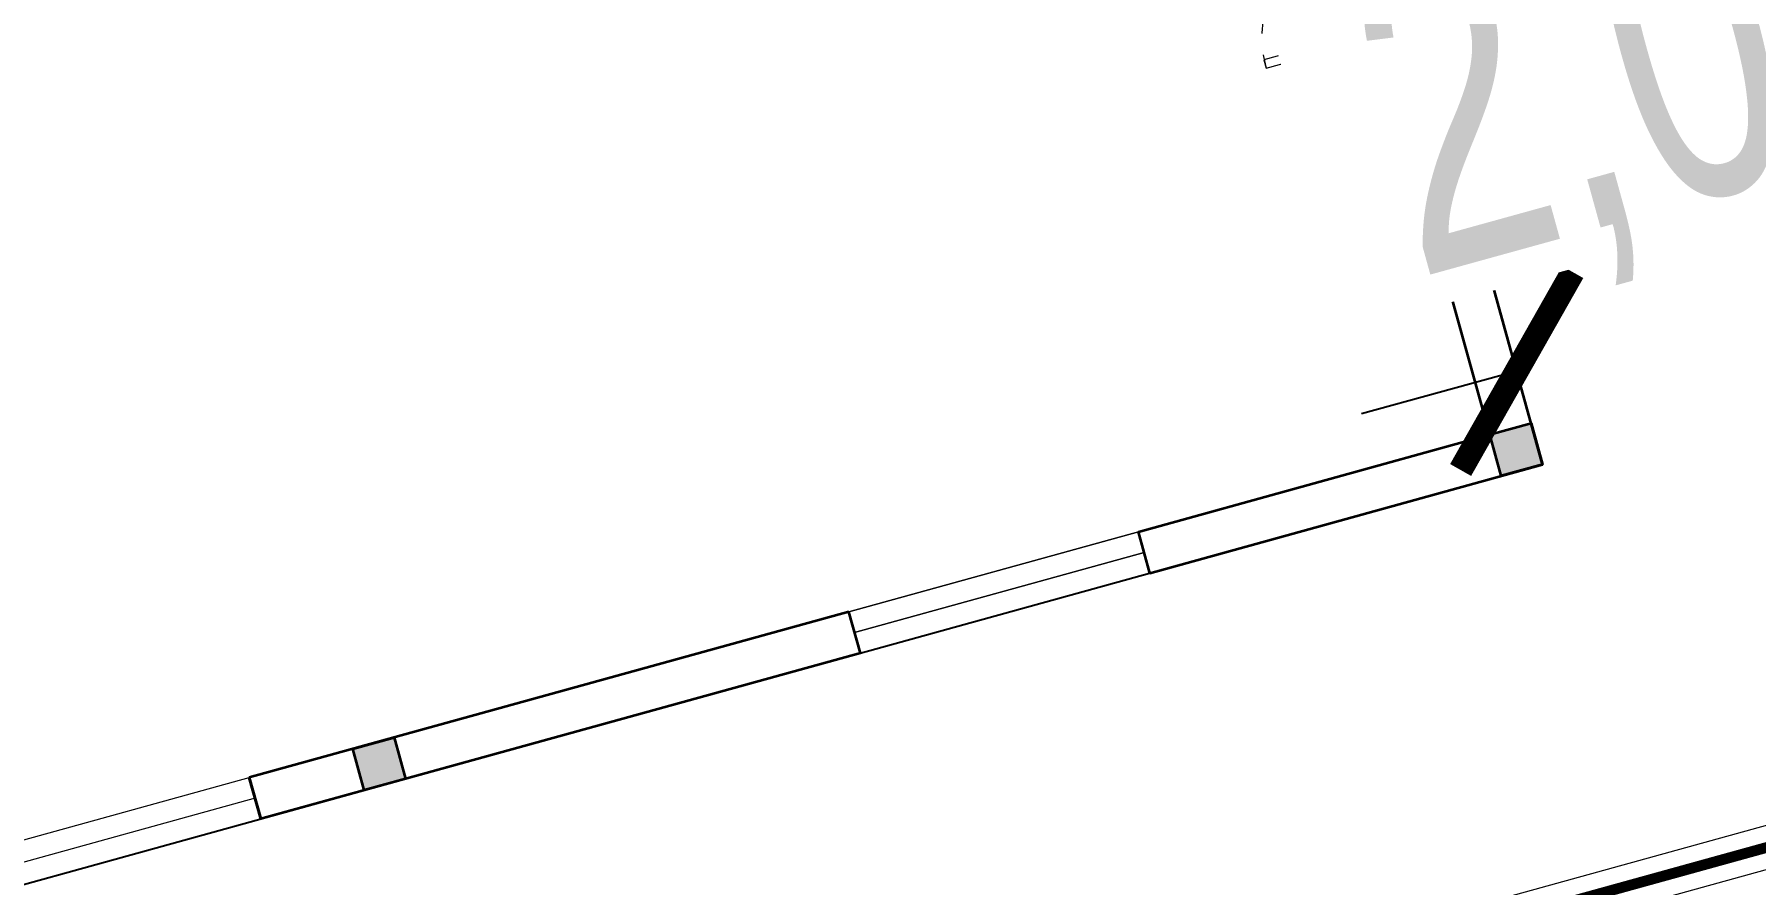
# Model space of a CAD drawing. Header units: metres. Extents: x 568336 to 569219, y 2065964 to 2066430.
# Drawn here: x 568459.33 to 568467.35, y 2066320.38 to 2066324.35 of the extents above; entities that cross this region are included whole.
import ezdxf

# ---------------------------------------------------------------- set-up
doc = ezdxf.new("R2010")
doc.units = ezdxf.units.M
doc.linetypes.add('HIDDEN', pattern=[0.375, 0.25, -0.125])
doc.layers.get('0').update_dxf_attribs({"linetype": 'CONTINUOUS'})
doc.layers.get('DEFPOINTS').update_dxf_attribs({"linetype": 'CONTINUOUS'})
doc.layers.add('-AREA', color=2, linetype='CONTINUOUS', plot=False)
for name, color, linetype, lineweight in [('-CONCRETE', 1, 'CONTINUOUS', 35), ('-DIM', 9, 'CONTINUOUS', 13), ('-DOOR', 137, 'CONTINUOUS', 9), ('-LINE1', 7, 'CONTINUOUS', 18), ('-WALL', 4, 'CONTINUOUS', 35)]:
    doc.layers.add(name, color=color, linetype=linetype, lineweight=lineweight)
doc.layers.add('-RANH GIOI LO DAT', color=12, linetype='CONTINUOUS')
doc.styles.add('KTHUOC', font='', dxfattribs={"width": 0.8})
doc.styles.get('KTHUOC').set_extended_font_data('.VnArial NarrowH')
doc.dimstyles.new('tien', dxfattribs={"dimscale": 0, "dimtxt": 1.5, "dimasz": 0.75, "dimexe": 0.45, "dimexo": 0, "dimgap": 0.25, "dimtad": 1, "dimzin": 1, "dimtxsty": 'KTHUOC', "dimblk1": 'ARCHTICK', "dimblk2": 'ARCHTICK', "dimsah": 1, "dimcen": 1, "dimdle": 0.45, "dimclrd": 37, "dimclre": 37, "dimclrt": 7, "dimaunit": 1, "dimadec": 0, "dimazin": 0, "dimtfac": 1, "dimtix": 1, "dimtofl": 0, "dimtmove": 2, "dimatfit": 3, "dimldrblk": 'ARCHTICK', "dimfxl": 1, "dimtfill": 1, "dimtolj": 1, "dimtzin": 1, "dimarcsym": 0})

# ---------------------------------------------------------------- blocks, each defined once
blk = doc.blocks.new('M38-T1')
at = {"layer": '-LINE1', "lineweight": 18}
blk.add_lwpolyline([(196030.0155116638, -1417171.489460663), (196030.0155117686, -1421771.489460663)], dxfattribs=at)
at = {"layer": '-RANH GIOI LO DAT', "linetype": 'HIDDEN', "ltscale": 10, "const_width": 50}
blk.add_lwpolyline([(195930.0155116593, -1416971.489460663), (195930.0155121212, -1437239.588784412), (204930.0155121212, -1437178.544911579), (204930.015512598, -1416971.48946114)], close=True, dxfattribs=at)
blk = doc.blocks.new('A$C5C575821')
at = {"layer": '-CONCRETE'}
h = blk.add_hatch(color=256, dxfattribs=at)
h.dxf.hatch_style = 1
h.paths.add_polyline_path([(-0.00237559899687767, 200.0000000000146), (-0.00237559899687767, 1.455191522836685e-11), (199.9976244010031, 1.455191522836685e-11), (199.9976244010031, 200.0000000000146)])
blk.add_lwpolyline([(-0.00237559899687767, 1.455191522836685e-11), (199.9976244010031, 1.455191522836685e-11), (199.9976244010031, 200.0000000000146), (-0.00237559899687767, 200.0000000000146)], close=True, dxfattribs=at)
blk = doc.blocks.new('*U45')
for p, q in [((-1110.000000000007, 450.0000000000036), (-1150.000000000007, 450.0000000000036)), ((-1130.000000000007, 100), (-1130.000000000007, 450.0000000000036)), ((-89.99999999999997, 450.0000000000036), (-49.99999999999996, 450.0000000000036)), ((-70, 100), (-69.99999999999997, 450.0000000000036)), ((-1110.000000000007, 100), (-1150.000000000007, 100)), ((-90, 100), (-50, 100))]:
    blk.add_line(p, q)
for points in [[(-1150.000000000007, 0), (-1110.000000000007, 0), (-1110.000000000007, 550.0000000000036), (-1150.000000000007, 550.0000000000036)], [(-50, 0), (-90, 0), (-89.99999999999997, 550.0000000000036), (-49.99999999999996, 550.0000000000036)], [(-1200.000000000007, -200.0526511982753), (-1140.000000000007, -200.0526511982753), (-1140.000000000007, -40), (-1150.000000000007, -40), (-1150.000000000007, 0), (-1200.000000000007, 0)], [(0, -200.0526511982753), (-60, -200.0526511982753), (-60, -40), (-50, -40), (-50, 0), (0, 0)]]:
    blk.add_lwpolyline(points, close=True)
at = {"linetype": 'HIDDEN', "ltscale": 0.1}
for centre, radius, start, end in [((-1150.000000000894, -9.604186855958593e-10), 550.0000000010929, 7.0167092985349e-15, 89.99996073224847), ((-49.99999999985441, -2.328580127074637e-10), 550.0000000003703, 90.00003926775153, 180)]:
    blk.add_arc(centre, radius, start, end, dxfattribs=at)
blk = doc.blocks.new('M39-T1')
at = {"layer": '-AREA'}
blk.add_lwpolyline([(197384.1944173975, -1501083.341195617), (204384.3530554816, -1501083.341163391), (204384.3554308996, -1485201.731742), (197384.3554309268, -1485201.731742)], close=True, dxfattribs=at)
at = {"layer": '-DOOR'}
for p, q in [((200359.4224957259, -1485201.696641126), (203109.4224957261, -1485201.766842873)), ((204184.4792565453, -1488501.73174168), (204184.4792565453, -1487101.73174168)), ((204184.6739412026, -1487101.731686373), (204184.6739242765, -1488501.731686373)), ((204284.4792565453, -1488501.73174168), (204284.4792565453, -1487101.73174168)), ((204284.5659398357, -1487101.731741679), (204284.5659229097, -1488501.73174168)), ((204384.457938469, -1487101.731741679), (204384.4579215429, -1488501.73174168)), ((204384.4792565453, -1488501.73174168), (204384.4792565453, -1487101.73174168)), ((204284.0563471378, -1491402.222497447), (204283.9051499915, -1492902.495024888))]:
    blk.add_line(p, q, dxfattribs=at)
for points in [[(202309.422495726, -1485201.749292437), (203109.4224957259, -1485201.749292437), (203109.4224957259, -1485401.696641103), (202309.422495726, -1485401.696641103)], [(204184.0467925357, -1494902.221615274), (204183.8890008919, -1491402.198191469), (204383.8890019339, -1491402.198191504), (204384.0467935777, -1494902.22161531)]]:
    blk.add_lwpolyline(points, close=True, dxfattribs=at)
blk.add_lwpolyline([(202309.422495726, -1485301.72296677), (203109.422495726, -1485301.722966771)], dxfattribs=at)
at = {"layer": '-LINE1', "ltscale": 10}
blk.add_line((206284.3554308799, -1483401.731743078), (206284.3554308799, -1487501.731743078), dxfattribs=at)
at = {"layer": '-LINE1'}
blk.add_lwpolyline([(203109.4224957261, -1485201.766842873), (203109.4224957261, -1484901.766842873), (200359.4224957259, -1484901.766842873), (200359.4224957259, -1485201.626439414)], dxfattribs=at)
at = {"layer": '-RANH GIOI LO DAT', "linetype": 'HIDDEN', "ltscale": 10, "const_width": 50}
blk.add_lwpolyline([(197384.3554308799, -1483201.731742124), (197384.3554313568, -1503530.874939661), (206384.3554308799, -1503469.83106635), (206384.3554308799, -1483201.731743078)], close=True, dxfattribs=at)
at = {"layer": '-WALL'}
for p, q in [((203109.4224957261, -1485201.723001381), (203109.4224957259, -1485401.71987938)), ((204384.3554308996, -1485201.731742), (203109.4224957259, -1485201.900181903)), ((204384.355430888, -1487101.73174168), (204384.3554308881, -1485201.731742)), ((204184.3554308996, -1485401.731742), (203109.4224957259, -1485401.696641103)), ((204184.355430888, -1487101.73174168), (204184.355430888, -1485401.731742)), ((204384.355430888, -1487101.73174168), (204184.355430888, -1487101.73174168)), ((204184.6007066202, -1488501.73174168), (204183.5263416751, -1491402.224355395)), ((204384.6007066201, -1488501.73174168), (204184.6007066202, -1488501.73174168)), ((204384.6007066201, -1488501.73174168), (204383.5263413009, -1491402.220659089)), ((204383.5263413009, -1491402.220659089), (204183.5263416751, -1491402.224355395)), ((204184.2270616285, -1491402.222497447), (204383.8856326471, -1491402.222497447))]:
    blk.add_line(p, q, dxfattribs=at)
at = {"layer": '-DOOR', "rotation": 180}
blk.add_blockref('*U45', (201109.422495726, -1485401.766842762), dxfattribs=at)
at = {"layer": '-WALL', "xscale": -1}
for p in [(204384.3530553006, -1485401.731742), (204384.3530553008, -1490901.731741242)]:
    blk.add_blockref('A$C5C575821', p, dxfattribs=at)
blk = doc.blocks.new('_ArchTick')
at = {"color": 0, "linetype": 'ByBlock', "const_width": 0.15}
blk.add_lwpolyline([(-0.5, -0.5), (0.5, 0.5)], dxfattribs=at)
blk = doc.blocks.new('*D169')
at = {"color": 37, "lineweight": -2, "transparency": 16777216}
for p, q in [((568464.4927321873, 2066329.086739324), (568465.426702919, 2066325.709572742)), ((568449.5659999228, 2066321.790114927), (568465.7404753941, 2066326.263239459)), ((568449.1856959085, 2066324.853509035), (568450.1196666402, 2066321.476342452))]:
    blk.add_line(p, q, dxfattribs=at)
at = {"layer": 'DEFPOINTS', "color": 0, "transparency": 16777216}
for p in [(568464.4927321873, 2066329.086739324), (568465.3067557979, 2066326.143292338), (568449.1856959085, 2066324.853509035)]:
    blk.add_point(p, dxfattribs=at)
at = {"color": 37, "lineweight": -2, "transparency": 16777216, "xscale": 0.75, "yscale": 0.75, "zscale": 0.75}
for p, rotation in [((568465.3067557979, 2066326.143292338), 15.45902434154191), ((568449.9997195192, 2066321.910062048), 195.4590243415419)]:
    blk.add_blockref('_ArchTick', p, dxfattribs=dict(at, rotation=rotation))
at = {"color": 7, "transparency": 16777216, "insert": (568457.3463243038, 2066325.136452361), "char_height": 1.5, "attachment_point": 5, "rotation": 15.459024341541907, "style": 'KTHUOC', "bg_fill": 3, "box_fill_scale": 1.1, "bg_fill_color": 256, "bg_fill_true_color": 13158600, "bg_fill_transparency": 0}
blk.add_mtext('\\A1;15,88 ', dxfattribs=at)
blk = doc.blocks.new('*D170')
at = {"color": 37, "lineweight": -2, "transparency": 16777216}
for p, q in [((568468.2877847631, 2066322.873534362), (568468.047365671, 2066323.742851688)), ((568468.1673153151, 2066323.309132789), (568468.890180146, 2066323.509048863)), ((568466.3585735902, 2066322.339990184), (568466.118154498, 2066323.209307509)), ((568466.2381041421, 2066322.775588611), (568465.5152393113, 2066322.575672538))]:
    blk.add_line(p, q, dxfattribs=at)
at = {"layer": 'DEFPOINTS', "color": 0, "transparency": 16777216}
for p in [(568468.2877847631, 2066322.873534362), (568466.3585735902, 2066322.339990184)]:
    blk.add_point(p, dxfattribs=at)
at = {"color": 37, "lineweight": -2, "transparency": 16777216, "xscale": 0.75, "yscale": 0.75, "zscale": 0.75}
for p, rotation in [((568468.1673153151, 2066323.309132789), 195.4593576453297), ((568466.2381041421, 2066322.775588611), 15.45935764532967)]:
    blk.add_blockref('_ArchTick', p, dxfattribs=dict(at, rotation=rotation))
at = {"color": 7, "transparency": 16777216, "insert": (568466.895789918, 2066324.152134083), "char_height": 1.5, "attachment_point": 5, "rotation": 15.459357645329717, "style": 'KTHUOC', "bg_fill": 3, "box_fill_scale": 1.1, "bg_fill_color": 256, "bg_fill_true_color": 13158600, "bg_fill_transparency": 0}
blk.add_mtext('\\A1;2,00 ', dxfattribs=at)
at = {"layer": 'DEFPOINTS', "color": 0, "transparency": 16777216}
blk.add_point((568468.1673153151, 2066323.309132789), dxfattribs=at)

msp = doc.modelspace()

# ---------------------------------------------------------------- block references
at = {"layer": '-DIM', "xscale": 0.001, "yscale": 0.001, "zscale": 0.001, "rotation": 285.4590240775414}
msp.add_blockref('M38-T1', (569782.3016752491, 2066887.479523119), dxfattribs=at)

# ---------------------------------------------------------------- next in the draw order: block references
at = {"layer": '-DIM', "xscale": 0.001, "yscale": 0.001, "zscale": 0.001, "rotation": 285.4590240781233}
msp.add_blockref('M39-T1', (569843.3491997421, 2066915.209253898), dxfattribs=at)

# ---------------------------------------------------------------- next in the draw order: dimensions: what is measured, and where the dimension line sits
dim = msp.add_aligned_dim(p1=(568449.1856959084, 2066324.853509035), p2=(568464.4927321873, 2066329.086739325), distance=-3.0539342829297453, dimstyle='tien', override={"dimscale": 1, "dimpost": ' '})
dim.commit()
dim.dimension.update_dxf_attribs({"geometry": '*D169', "text_midpoint": (568457.3463243038, 2066325.136452361)})

# ---------------------------------------------------------------- next in the draw order: dimensions: what is measured, and where the dimension line sits
dim = msp.add_aligned_dim(p1=(568466.3585735902, 2066322.339990184), p2=(568468.2877847631, 2066322.873534363), distance=0.4519500820592719, dimstyle='tien', override={"dimscale": 1, "dimpost": ' '})
dim.commit()
dim.dimension.update_dxf_attribs({"geometry": '*D170', "text_midpoint": (568466.895789918, 2066324.152134083)})

doc.saveas('drawing.dxf')
